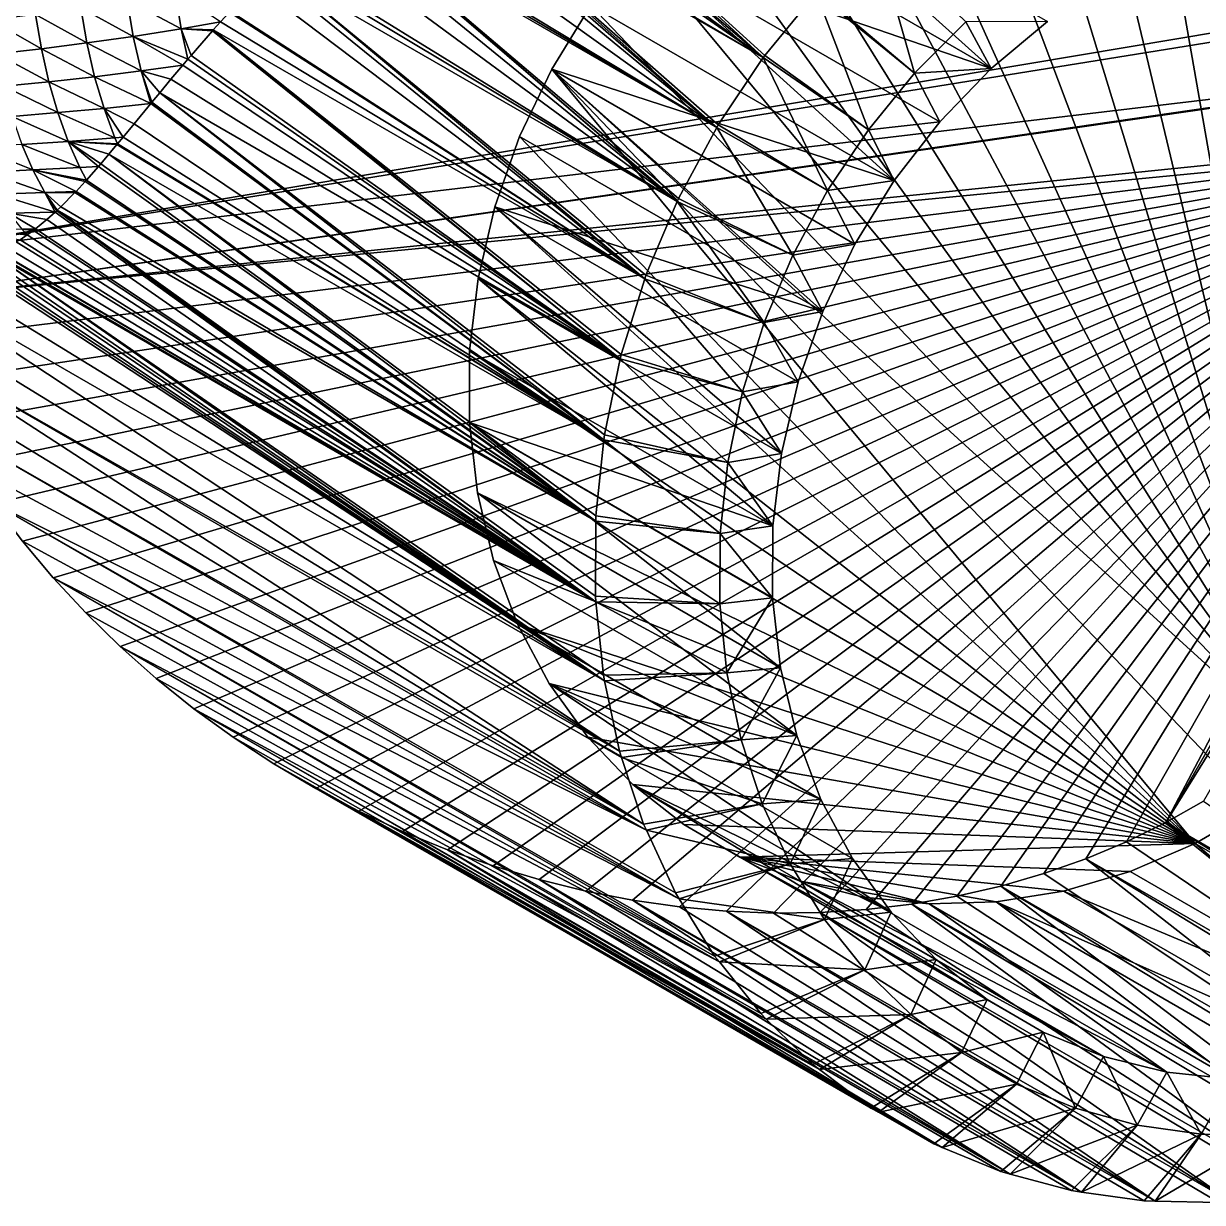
# Model space of a CAD drawing. Header units: metres. Extents: x -44.6 to 35.4, y -44.1 to 26.9.
# Drawn here: x -2.72 to 7.38, y -44.06 to -33.96 of the extents above; entities that cross this region are included whole.
import ezdxf

# ---------------------------------------------------------------- set-up
doc = ezdxf.new("R2010")
doc.units = ezdxf.units.M

msp = doc.modelspace()

# ---------------------------------------------------------------- linework, layer by layer
for points in [[(-17.179567, -30.617912, 91.214554), (10.037395, -33.610336, 91.214554), (-4.038686, -35.973984, 91.214554)], [(5.655306, -31.496168, 98.445313), (5.080438, -31.626789, 98.695045), (8.350419, -40.308273, 94.553925)], [(8.350419, -40.308273, 94.553925), (6.232046, -31.441008, 98.172867), (5.655306, -31.496168, 98.445313)], [(8.350419, -40.308273, 94.553925), (6.801915, -31.462139, 97.881836), (6.232046, -31.441008, 98.172867)], [(7.356275, -31.559246, 97.576622), (6.801915, -31.462139, 97.881836), (8.350419, -40.308273, 94.553925)], [(8.350419, -40.308273, 94.553925), (7.886721, -31.730856, 97.261856), (7.356275, -31.559246, 97.576622)], [(8.350419, -40.308273, 94.553925), (5.080438, -31.626789, 98.695045), (4.516156, -31.830889, 98.918266)], [(8.350419, -40.308273, 94.553925), (4.516156, -31.830889, 98.918266), (3.971014, -32.105373, 99.111603)], [(1.244217, -32.067261, 98.952248), (1.141423, -32.126892, 98.900108), (3.617769, -34.255215, 104.672058)], [(3.617769, -34.255215, 104.672058), (3.629305, -34.238026, 104.671257), (1.244217, -32.067261, 98.952248)], [(3.629305, -34.238026, 104.671257), (4.071132, -33.699356, 104.605843), (1.244217, -32.067261, 98.952248)], [(3.971014, -32.105373, 99.111603), (3.453276, -32.446079, 99.272118), (8.350419, -40.308273, 94.553925)], [(1.141423, -32.126892, 98.900108), (0.915947, -32.268353, 98.779343), (3.617769, -34.255215, 104.672058)], [(3.617769, -34.255215, 104.672058), (0.915947, -32.268353, 98.779343), (0.833548, -32.320045, 98.735214)], [(0.833548, -32.320045, 98.735214), (0.602262, -32.479111, 98.602028), (3.617769, -34.255215, 104.672058)], [(0.57448, -32.498219, 98.586029), (0.539208, -32.522476, 98.56572), (3.218644, -34.854263, 104.698692)], [(0.602262, -32.479111, 98.602028), (0.57448, -32.498219, 98.586029), (3.617769, -34.255215, 104.672058)], [(3.218644, -34.854263, 104.698692), (3.230553, -34.83223, 104.699097), (0.57448, -32.498219, 98.586029)], [(3.230553, -34.83223, 104.699097), (3.617769, -34.255215, 104.672058), (0.57448, -32.498219, 98.586029)], [(5.568868, -34.347843, 104.593529), (2.970791, -32.847843, 99.397377), (3.453276, -32.446079, 99.272118)], [(8.350419, -40.308273, 94.553925), (3.453276, -32.446079, 99.272118), (2.970791, -32.847843, 99.397377)], [(3.453276, -32.446079, 99.272118), (6.051353, -33.946079, 104.468269), (5.568868, -34.347843, 104.593529)], [(3.218644, -34.854263, 104.698692), (0.463733, -32.57906, 98.518707), (0.258366, -32.733028, 98.390785)], [(0.539208, -32.522476, 98.56572), (0.463733, -32.57906, 98.518707), (3.218644, -34.854263, 104.698692)], [(0.258366, -32.733028, 98.390785), (0.021128, -32.925873, 98.229973), (3.218644, -34.854263, 104.698692)], [(2.530872, -33.304581, 99.485489), (2.970791, -32.847843, 99.397377), (5.568868, -34.347843, 104.593529)], [(8.350419, -40.308273, 94.553925), (2.970791, -32.847843, 99.397377), (2.530872, -33.304581, 99.485489)], [(-0.039114, -32.976757, 98.187218), (-0.116403, -33.044502, 98.129883), (2.878658, -35.489136, 104.68541)], [(-0.036838, -32.974758, 98.188904), (-0.039114, -32.976757, 98.187218), (2.878658, -35.489136, 104.68541)], [(-0.009075, -32.950424, 98.209503), (-0.036838, -32.974758, 98.188904), (3.218644, -34.854263, 104.698692)], [(2.878658, -35.489136, 104.68541), (2.890066, -35.462143, 104.6875), (-0.036838, -32.974758, 98.188904)], [(2.890066, -35.462143, 104.6875), (3.218644, -34.854263, 104.698692), (-0.036838, -32.974758, 98.188904)], [(0.021128, -32.925873, 98.229973), (-0.009075, -32.950424, 98.209503), (3.218644, -34.854263, 104.698692)], [(-0.116403, -33.044502, 98.129883), (-0.263294, -33.17326, 98.020912), (2.878658, -35.489136, 104.68541)], [(-0.263294, -33.17326, 98.020912), (-0.504559, -33.400013, 97.824028), (2.878658, -35.489136, 104.68541)], [(4.573169, -33.193516, 104.500847), (4.08148, -33.686741, 104.604309), (4.913918, -34.389786, 104.908897)], [(4.913918, -34.389786, 104.908897), (5.352476, -33.94986, 104.816612), (4.573169, -33.193516, 104.500847)], [(4.738265, -35.309361, 104.73127), (2.140188, -33.809361, 99.535118), (2.530872, -33.304581, 99.485489)], [(8.350419, -40.308273, 94.553925), (2.530872, -33.304581, 99.485489), (2.140188, -33.809361, 99.535118)], [(2.530872, -33.304581, 99.485489), (5.128949, -34.804581, 104.681641), (4.738265, -35.309361, 104.73127)], [(5.568868, -34.347843, 104.593529), (5.128949, -34.804581, 104.681641), (2.530872, -33.304581, 99.485489)], [(2.878658, -35.489136, 104.68541), (-0.504559, -33.400013, 97.824028), (-0.540161, -33.435673, 97.791931)], [(-0.631268, -33.526928, 97.709801), (-0.733244, -33.62907, 97.617867), (2.601983, -36.152035, 104.632385)], [(-0.590612, -33.486206, 97.746445), (-0.631268, -33.526928, 97.709801), (2.601983, -36.152035, 104.632385)], [(-0.540161, -33.435673, 97.791931), (-0.590612, -33.486206, 97.746445), (2.878658, -35.489136, 104.68541)], [(2.601983, -36.152035, 104.632385), (2.611977, -36.120121, 104.636604), (-0.590612, -33.486206, 97.746445)], [(2.611977, -36.120121, 104.636604), (2.878658, -35.489136, 104.68541), (-0.590612, -33.486206, 97.746445)], [(-4.038686, -35.973984, 91.214554), (10.037395, -33.610336, 91.214554), (10.040887, -33.703621, 91.214554)], [(-0.733244, -33.62907, 97.617867), (-0.94983, -33.858704, 97.401474), (2.601983, -36.152035, 104.632385)], [(-4.038686, -35.973984, 91.214554), (10.040887, -33.703621, 91.214554), (10.079483, -34.299816, 91.214554)], [(-1.370996, -34.00909, 97.074509), (-1.421884, -33.691471, 97.157295), (-1.831293, -33.764553, 96.891083)], [(-1.421884, -33.691471, 97.157295), (-1.370996, -34.00909, 97.074509), (-1.031573, -33.949207, 97.312042)], [(4.071132, -33.699356, 104.605843), (3.629305, -34.238026, 104.671257), (4.517395, -34.873219, 104.967606)], [(4.913918, -34.389786, 104.908897), (4.08148, -33.686741, 104.604309), (4.071132, -33.699356, 104.605843)], [(4.517395, -34.873219, 104.967606), (4.913918, -34.389786, 104.908897), (4.071132, -33.699356, 104.605843)], [(-2.176966, -34.130108, 96.553978), (-2.228037, -33.828327, 96.648567), (-2.616397, -33.884663, 96.426582)], [(-1.779877, -34.073776, 96.80204), (-1.831293, -33.764553, 96.891083), (-2.228037, -33.828327, 96.648567)], [(-2.228037, -33.828327, 96.648567), (-2.176966, -34.130108, 96.553978), (-1.779877, -34.073776, 96.80204)], [(-1.831293, -33.764553, 96.891083), (-1.779877, -34.073776, 96.80204), (-1.370996, -34.00909, 97.074509)], [(1.804662, -34.35453, 99.545502), (2.140188, -33.809361, 99.535118), (4.738265, -35.309361, 104.73127)], [(2.140188, -33.809361, 99.535118), (1.804662, -34.35453, 99.545502), (8.350419, -40.308273, 94.553925)], [(-2.566366, -34.179775, 96.327019), (-2.616397, -33.884663, 96.426582), (-2.999287, -33.934917, 96.222946)], [(-2.616397, -33.884663, 96.426582), (-2.566366, -34.179775, 96.327019), (-2.176966, -34.130108, 96.553978)], [(-0.955936, -33.865463, 97.394798), (-1.031573, -33.949207, 97.312042), (2.601983, -36.152035, 104.632385)], [(2.601983, -36.152035, 104.632385), (-0.94983, -33.858704, 97.401474), (-0.955936, -33.865463, 97.394798)], [(-2.999287, -33.934917, 96.222946), (-2.950859, -34.224014, 96.118889), (-2.566366, -34.179775, 96.327019)], [(-1.312964, -34.270081, 96.979599), (-1.370996, -34.00909, 97.074509), (-1.779877, -34.073776, 96.80204)], [(-1.094183, -34.018528, 97.243546), (-1.031573, -33.949207, 97.312042), (-1.370996, -34.00909, 97.074509)], [(-1.370996, -34.00909, 97.074509), (-1.101526, -34.026657, 97.235512), (-1.094183, -34.018528, 97.243546)], [(-1.370996, -34.00909, 97.074509), (-1.312964, -34.270081, 96.979599), (-1.285172, -34.237225, 97.016167)], [(-1.285172, -34.237225, 97.016167), (-1.101526, -34.026657, 97.235512), (-1.370996, -34.00909, 97.074509)], [(-1.101526, -34.026657, 97.235512), (-1.285172, -34.237225, 97.016167), (2.392013, -36.834816, 104.540268)], [(-1.094183, -34.018528, 97.243546), (-1.101526, -34.026657, 97.235512), (2.392013, -36.834816, 104.540268)], [(-1.031573, -33.949207, 97.312042), (-1.094183, -34.018528, 97.243546), (2.601983, -36.152035, 104.632385)], [(2.392013, -36.834816, 104.540268), (2.39966, -36.798172, 104.547028), (-1.094183, -34.018528, 97.243546)], [(2.39966, -36.798172, 104.547028), (2.601983, -36.152035, 104.632385), (-1.094183, -34.018528, 97.243546)], [(5.568868, -34.347843, 104.593529), (5.352476, -33.94986, 104.816612), (4.913918, -34.389786, 104.908897)], [(5.352476, -33.94986, 104.816612), (5.568868, -34.347843, 104.593529), (6.051353, -33.946079, 104.468269)], [(-2.110899, -34.418701, 96.43161), (-2.176966, -34.130108, 96.553978), (-2.566366, -34.179775, 96.327019)], [(-1.711992, -34.370026, 96.684479), (-1.779877, -34.073776, 96.80204), (-2.176966, -34.130108, 96.553978)], [(-2.176966, -34.130108, 96.553978), (-2.110899, -34.418701, 96.43161), (-1.711992, -34.370026, 96.684479)], [(-1.779877, -34.073776, 96.80204), (-1.355574, -34.320461, 96.923523), (-1.312964, -34.270081, 96.979599)], [(-1.779877, -34.073776, 96.80204), (-1.711992, -34.370026, 96.684479), (-1.355574, -34.320461, 96.923523)], [(-2.502698, -34.461555, 96.200317), (-2.566366, -34.179775, 96.327019), (-2.950859, -34.224014, 96.118889)], [(-2.950859, -34.224014, 96.118889), (-2.89006, -34.499672, 95.988258), (-2.502698, -34.461555, 96.200317)], [(-2.566366, -34.179775, 96.327019), (-2.502698, -34.461555, 96.200317), (-2.110899, -34.418701, 96.43161)], [(-3.913184, -36.334747, 91.214554), (-4.038686, -35.973984, 91.214554), (10.079483, -34.299816, 91.214554)], [(10.079483, -34.299816, 91.214554), (10.080151, -34.307079, 91.214554), (-3.913184, -36.334747, 91.214554)], [(-3.913184, -36.334747, 91.214554), (10.080151, -34.307079, 91.214554), (10.080231, -34.307953, 91.214554)], [(10.080231, -34.307953, 91.214554), (10.134517, -34.898617, 91.214554), (-3.913184, -36.334747, 91.214554)], [(-1.457635, -34.441128, 96.789223), (-1.355574, -34.320461, 96.923523), (-1.711992, -34.370026, 96.684479)], [(-1.355574, -34.320461, 96.923523), (-1.457635, -34.441128, 96.789223), (2.392013, -36.834816, 104.540268)], [(-1.312964, -34.270081, 96.979599), (-1.355574, -34.320461, 96.923523), (2.392013, -36.834816, 104.540268)], [(2.392013, -36.834816, 104.540268), (-1.285172, -34.237225, 97.016167), (-1.312964, -34.270081, 96.979599)], [(3.617769, -34.255215, 104.672058), (3.230553, -34.83223, 104.699097), (4.167721, -35.394291, 104.99202)], [(4.517395, -34.873219, 104.967606), (3.629305, -34.238026, 104.671257), (3.617769, -34.255215, 104.672058)], [(4.167721, -35.394291, 104.99202), (4.517395, -34.873219, 104.967606), (3.617769, -34.255215, 104.672058)], [(-2.030589, -34.690823, 96.282867), (-2.110899, -34.418701, 96.43161), (-2.502698, -34.461555, 96.200317)], [(-1.630368, -34.649609, 96.538185), (-1.711992, -34.370026, 96.684479), (-2.110899, -34.418701, 96.43161)], [(-2.110899, -34.418701, 96.43161), (-2.030589, -34.690823, 96.282867), (-1.630368, -34.649609, 96.538185)], [(-1.711992, -34.370026, 96.684479), (-1.620066, -34.637081, 96.554466), (-1.553757, -34.557087, 96.650299)], [(-1.711992, -34.370026, 96.684479), (-1.628952, -34.647888, 96.540421), (-1.620066, -34.637081, 96.554466)], [(-1.553757, -34.557087, 96.650299), (-1.457635, -34.441128, 96.789223), (-1.711992, -34.370026, 96.684479)], [(-1.630368, -34.649609, 96.538185), (-1.628952, -34.647888, 96.540421), (-1.711992, -34.370026, 96.684479)], [(4.127456, -36.431831, 104.712639), (1.529379, -34.931831, 99.516487), (1.804662, -34.35453, 99.545502)], [(7.316907, -40.988396, 94.874344), (1.804662, -34.35453, 99.545502), (1.529379, -34.931831, 99.516487)], [(4.738265, -35.309361, 104.73127), (4.402739, -35.85453, 104.741653), (1.804662, -34.35453, 99.545502)], [(1.804662, -34.35453, 99.545502), (4.402739, -35.85453, 104.741653), (4.127456, -36.431831, 104.712639)], [(1.804662, -34.35453, 99.545502), (7.316907, -40.988396, 94.874344), (7.849357, -40.680214, 94.697083)], [(7.849357, -40.680214, 94.697083), (8.350419, -40.308273, 94.553925), (1.804662, -34.35453, 99.545502)], [(5.128949, -34.804581, 104.681641), (4.913918, -34.389786, 104.908897), (4.517395, -34.873219, 104.967606)], [(4.913918, -34.389786, 104.908897), (5.128949, -34.804581, 104.681641), (5.568868, -34.347843, 104.593529)], [(-2.426097, -34.726887, 96.047882), (-2.502698, -34.461555, 96.200317), (-2.89006, -34.499672, 95.988258)], [(-2.89006, -34.499672, 95.988258), (-2.817545, -34.758926, 95.832451), (-2.426097, -34.726887, 96.047882)], [(-2.502698, -34.461555, 96.200317), (-2.426097, -34.726887, 96.047882), (-2.030589, -34.690823, 96.282867)], [(-1.457635, -34.441128, 96.789223), (-1.553757, -34.557087, 96.650299), (2.392013, -36.834816, 104.540268)], [(2.251324, -37.529091, 104.410194), (-1.620066, -34.637081, 96.554466), (-1.628952, -34.647888, 96.540421)], [(-1.553757, -34.557087, 96.650299), (-1.620066, -34.637081, 96.554466), (2.251324, -37.529091, 104.410194)], [(2.251324, -37.529091, 104.410194), (2.255694, -37.488071, 104.419853), (-1.553757, -34.557087, 96.650299)], [(2.255694, -37.488071, 104.419853), (2.392013, -36.834816, 104.540268), (-1.553757, -34.557087, 96.650299)], [(-2.33741, -34.972839, 95.871391), (-2.426097, -34.726887, 96.047882), (-2.817545, -34.758926, 95.832451)], [(-1.936951, -34.943367, 96.109436), (-2.030589, -34.690823, 96.282867), (-2.426097, -34.726887, 96.047882)], [(-2.426097, -34.726887, 96.047882), (-2.33741, -34.972839, 95.871391), (-1.936951, -34.943367, 96.109436)], [(-1.773644, -34.823868, 96.311752), (-1.630368, -34.649609, 96.538185), (-2.030589, -34.690823, 96.282867)], [(-2.030589, -34.690823, 96.282867), (-1.936951, -34.943367, 96.109436), (-1.866548, -34.936222, 96.152115)], [(-1.866548, -34.936222, 96.152115), (-1.773644, -34.823868, 96.311752), (-2.030589, -34.690823, 96.282867)], [(-1.630368, -34.649609, 96.538185), (-1.773644, -34.823868, 96.311752), (2.251324, -37.529091, 104.410194)], [(2.251324, -37.529091, 104.410194), (-1.628952, -34.647888, 96.540421), (-1.630368, -34.649609, 96.538185)], [(-2.817545, -34.758926, 95.832451), (-2.734093, -34.998997, 95.653137), (-2.33741, -34.972839, 95.871391)], [(2.251324, -37.529091, 104.410194), (-1.773644, -34.823868, 96.311752), (-1.866548, -34.936222, 96.152115)], [(4.167721, -35.394291, 104.99202), (3.230553, -34.83223, 104.699097), (3.218644, -34.854263, 104.698692)], [(4.517395, -34.873219, 104.967606), (4.738265, -35.309361, 104.73127), (5.128949, -34.804581, 104.681641)], [(-3.913184, -36.334747, 91.214554), (10.134517, -34.898617, 91.214554), (10.142607, -34.974129, 91.214554)], [(-1.915068, -34.9949, 96.068741), (-1.936951, -34.943367, 96.109436), (-2.33741, -34.972839, 95.871391)], [(-1.866548, -34.936222, 96.152115), (-1.936951, -34.943367, 96.109436), (-1.915068, -34.9949, 96.068741)], [(2.251324, -37.529091, 104.410194), (-1.866548, -34.936222, 96.152115), (-1.915068, -34.9949, 96.068741)], [(1.318513, -35.532513, 99.448524), (1.529379, -34.931831, 99.516487), (4.127456, -36.431831, 104.712639)], [(7.316907, -40.988396, 94.874344), (1.529379, -34.931831, 99.516487), (1.318513, -35.532513, 99.448524)], [(3.218644, -34.854263, 104.698692), (2.890066, -35.462143, 104.6875), (3.86914, -35.946678, 104.98185)], [(3.86914, -35.946678, 104.98185), (4.167721, -35.394291, 104.99202), (3.218644, -34.854263, 104.698692)], [(4.738265, -35.309361, 104.73127), (4.517395, -34.873219, 104.967606), (4.167721, -35.394291, 104.99202)], [(-3.767486, -36.691029, 91.214554), (-3.913184, -36.334747, 91.214554), (10.142607, -34.974129, 91.214554)], [(10.142607, -34.974129, 91.214554), (-3.598645, -37.048462, 91.214554), (-3.767486, -36.691029, 91.214554)], [(10.142607, -34.974129, 91.214554), (-3.409791, -37.39904, 91.214554), (-3.598645, -37.048462, 91.214554)], [(10.142607, -34.974129, 91.214554), (-3.201501, -37.741692, 91.214554), (-3.409791, -37.39904, 91.214554)], [(10.142607, -34.974129, 91.214554), (-2.974418, -38.075359, 91.214554), (-3.201501, -37.741692, 91.214554)], [(-2.640601, -35.217297, 95.452255), (-2.734093, -34.998997, 95.653137), (-3.128777, -35.022415, 95.45298)], [(-3.128777, -35.022415, 95.45298), (-3.041746, -35.235729, 95.249977), (-2.640601, -35.217297, 95.452255)], [(10.142607, -34.974129, 91.214554), (-2.729238, -38.399017, 91.214554), (-2.974418, -38.075359, 91.214554)], [(-2.237617, -35.196693, 95.672798), (-2.33741, -34.972839, 95.871391), (-2.734093, -34.998997, 95.653137)], [(-2.734093, -34.998997, 95.653137), (-2.640601, -35.217297, 95.452255), (-2.237617, -35.196693, 95.672798)], [(10.142607, -34.974129, 91.214554), (-2.466716, -38.711674, 91.214554), (-2.729238, -38.399017, 91.214554)], [(10.142607, -34.974129, 91.214554), (-2.187658, -39.012363, 91.214554), (-2.466716, -38.711674, 91.214554)], [(-2.33741, -34.972839, 95.871391), (-1.919567, -35.00034, 96.061012), (-1.915068, -34.9949, 96.068741)], [(-2.33741, -34.972839, 95.871391), (-2.237617, -35.196693, 95.672798), (-2.077969, -35.18692, 95.764664)], [(-2.077969, -35.18692, 95.764664), (-2.05905, -35.165413, 95.802246), (-2.33741, -34.972839, 95.871391)], [(-2.05905, -35.165413, 95.802246), (-1.988482, -35.081898, 95.933159), (-2.33741, -34.972839, 95.871391)], [(-1.988482, -35.081898, 95.933159), (-1.919567, -35.00034, 96.061012), (-2.33741, -34.972839, 95.871391)], [(10.142607, -34.974129, 91.214554), (-1.892922, -39.300167, 91.214554), (-2.187658, -39.012363, 91.214554)], [(-1.919567, -35.00034, 96.061012), (-1.988482, -35.081898, 95.933159), (2.251324, -37.529091, 104.410194)], [(-1.915068, -34.9949, 96.068741), (-1.919567, -35.00034, 96.061012), (2.251324, -37.529091, 104.410194)], [(10.142607, -34.974129, 91.214554), (-1.583415, -39.574196, 91.214554), (-1.892922, -39.300167, 91.214554)], [(10.142607, -34.974129, 91.214554), (-1.260087, -39.833611, 91.214554), (-1.583415, -39.574196, 91.214554)], [(10.142607, -34.974129, 91.214554), (-0.923933, -40.07761, 91.214554), (-1.260087, -39.833611, 91.214554)], [(10.142607, -34.974129, 91.214554), (-0.575985, -40.305447, 91.214554), (-0.923933, -40.07761, 91.214554)], [(10.142607, -34.974129, 91.214554), (-0.217313, -40.516418, 91.214554), (-0.575985, -40.305447, 91.214554)], [(0.15098, -40.709881, 91.214554), (-0.217313, -40.516418, 91.214554), (10.142607, -34.974129, 91.214554)], [(0.527762, -40.885235, 91.214554), (0.15098, -40.709881, 91.214554), (10.142607, -34.974129, 91.214554)], [(0.911875, -41.041943, 91.214554), (0.527762, -40.885235, 91.214554), (10.142607, -34.974129, 91.214554)], [(1.302138, -41.179523, 91.214554), (0.911875, -41.041943, 91.214554), (10.142607, -34.974129, 91.214554)], [(1.697353, -41.297554, 91.214554), (1.302138, -41.179523, 91.214554), (10.142607, -34.974129, 91.214554)], [(2.096303, -41.395672, 91.214554), (1.697353, -41.297554, 91.214554), (10.142607, -34.974129, 91.214554)], [(2.497763, -41.473576, 91.214554), (2.096303, -41.395672, 91.214554), (10.142607, -34.974129, 91.214554)], [(2.900498, -41.531025, 91.214554), (2.497763, -41.473576, 91.214554), (10.142607, -34.974129, 91.214554)], [(3.303272, -41.567844, 91.214554), (2.900498, -41.531025, 91.214554), (10.142607, -34.974129, 91.214554)], [(3.704844, -41.58392, 91.214554), (3.303272, -41.567844, 91.214554), (10.142607, -34.974129, 91.214554)], [(4.103983, -41.579201, 91.214554), (3.704844, -41.58392, 91.214554), (10.142607, -34.974129, 91.214554)], [(4.499459, -41.553703, 91.214554), (4.103983, -41.579201, 91.214554), (10.142607, -34.974129, 91.214554)], [(4.890059, -41.507504, 91.214554), (4.499459, -41.553703, 91.214554), (10.142607, -34.974129, 91.214554)], [(5.27458, -41.44075, 91.214554), (4.890059, -41.507504, 91.214554), (10.142607, -34.974129, 91.214554)], [(5.651842, -41.353638, 91.214554), (5.27458, -41.44075, 91.214554), (10.142607, -34.974129, 91.214554)], [(6.020684, -41.246445, 91.214554), (5.651842, -41.353638, 91.214554), (10.142607, -34.974129, 91.214554)], [(6.379973, -41.119492, 91.214554), (6.020684, -41.246445, 91.214554), (10.142607, -34.974129, 91.214554)], [(6.728604, -40.973175, 91.214554), (6.379973, -41.119492, 91.214554), (10.142607, -34.974129, 91.214554)], [(7.065506, -40.807945, 91.214554), (6.728604, -40.973175, 91.214554), (10.142607, -34.974129, 91.214554)], [(7.065506, -40.807945, 91.214554), (10.142607, -34.974129, 91.214554), (10.175393, -35.419346, 91.214554)], [(-1.988482, -35.081898, 95.933159), (-2.05905, -35.165413, 95.802246), (2.181638, -38.22633, 104.243759)], [(2.181638, -38.22633, 104.243759), (2.181825, -38.181438, 104.25663), (-1.988482, -35.081898, 95.933159)], [(2.181825, -38.181438, 104.25663), (2.251324, -37.529091, 104.410194), (-1.988482, -35.081898, 95.933159)], [(-2.538074, -35.41148, 95.231964), (-2.640601, -35.217297, 95.452255), (-3.041746, -35.235729, 95.249977)], [(-3.041746, -35.235729, 95.249977), (-2.946579, -35.42535, 95.027992), (-2.538074, -35.41148, 95.231964)], [(-2.181097, -35.304153, 95.559792), (-2.237617, -35.196693, 95.672798), (-2.640601, -35.217297, 95.452255)], [(-2.640601, -35.217297, 95.452255), (-2.193321, -35.31805, 95.535507), (-2.181097, -35.304153, 95.559792)], [(-2.640601, -35.217297, 95.452255), (-2.538074, -35.41148, 95.231964), (-2.270161, -35.401188, 95.375038)], [(-2.270161, -35.401188, 95.375038), (-2.193321, -35.31805, 95.535507), (-2.640601, -35.217297, 95.452255)], [(-2.077969, -35.18692, 95.764664), (-2.237617, -35.196693, 95.672798), (-2.181097, -35.304153, 95.559792)], [(-2.077969, -35.18692, 95.764664), (-2.181097, -35.304153, 95.559792), (2.181638, -38.22633, 104.243759)], [(2.181638, -38.22633, 104.243759), (-2.05905, -35.165413, 95.802246), (-2.077969, -35.18692, 95.764664)], [(2.181638, -38.22633, 104.243759), (-2.193321, -35.31805, 95.535507), (-2.270161, -35.401188, 95.375038)], [(-2.181097, -35.304153, 95.559792), (-2.193321, -35.31805, 95.535507), (2.181638, -38.22633, 104.243759)], [(4.167721, -35.394291, 104.99202), (4.402739, -35.85453, 104.741653), (4.738265, -35.309361, 104.73127)], [(-2.448469, -35.578087, 94.983627), (-2.538074, -35.41148, 95.231964), (-2.946579, -35.42535, 95.027992)], [(-2.946579, -35.42535, 95.027992), (-2.844273, -35.589287, 94.78936), (-2.448469, -35.578087, 94.983627)], [(-2.279821, -35.41164, 95.354858), (-2.270161, -35.401188, 95.375038), (-2.538074, -35.41148, 95.231964)], [(-2.538074, -35.41148, 95.231964), (-2.432616, -35.563538, 95.019531), (-2.401119, -35.53463, 95.090866)], [(-2.401119, -35.53463, 95.090866), (-2.279821, -35.41164, 95.354858), (-2.538074, -35.41148, 95.231964)], [(-2.538074, -35.41148, 95.231964), (-2.436131, -35.566765, 95.011574), (-2.432616, -35.563538, 95.019531)], [(-2.448469, -35.578087, 94.983627), (-2.436131, -35.566765, 95.011574), (-2.538074, -35.41148, 95.231964)], [(-2.279821, -35.41164, 95.354858), (-2.401119, -35.53463, 95.090866), (2.181638, -38.22633, 104.243759)], [(-2.270161, -35.401188, 95.375038), (-2.279821, -35.41164, 95.354858), (2.181638, -38.22633, 104.243759)], [(4.402739, -35.85453, 104.741653), (4.167721, -35.394291, 104.99202), (3.86914, -35.946678, 104.98185)], [(10.175393, -35.419346, 91.214554), (10.178543, -35.791889, 91.214554), (7.065506, -40.807945, 91.214554)], [(-2.401119, -35.53463, 95.090866), (-2.432616, -35.563538, 95.019531), (2.181638, -38.22633, 104.243759)], [(3.773337, -37.647461, 104.53878), (1.17526, -36.147461, 99.342628), (1.318513, -35.532513, 99.448524)], [(1.318513, -35.532513, 99.448524), (1.17526, -36.147461, 99.342628), (7.316907, -40.988396, 94.874344)], [(4.127456, -36.431831, 104.712639), (3.91659, -37.032513, 104.644676), (1.318513, -35.532513, 99.448524)], [(1.318513, -35.532513, 99.448524), (3.91659, -37.032513, 104.644676), (3.773337, -37.647461, 104.53878)], [(2.878658, -35.489136, 104.68541), (2.611977, -36.120121, 104.636604), (3.625277, -36.523674, 104.937218)], [(3.86914, -35.946678, 104.98185), (2.890066, -35.462143, 104.6875), (2.878658, -35.489136, 104.68541)], [(3.625277, -36.523674, 104.937218), (3.86914, -35.946678, 104.98185), (2.878658, -35.489136, 104.68541)], [(-2.519303, -35.643101, 94.823212), (-2.448469, -35.578087, 94.983627), (-2.844273, -35.589287, 94.78936)], [(-2.844273, -35.589287, 94.78936), (-2.7359, -35.725826, 94.536575), (-2.618575, -35.723141, 94.591637)], [(-2.618575, -35.723141, 94.591637), (-2.519303, -35.643101, 94.823212), (-2.844273, -35.589287, 94.78936)], [(2.183808, -38.917969, 104.043022), (-2.519303, -35.643101, 94.823212), (-2.618575, -35.723141, 94.591637)], [(-2.448469, -35.578087, 94.983627), (-2.519303, -35.643101, 94.823212), (2.183808, -38.917969, 104.043022)], [(-2.436131, -35.566765, 95.011574), (-2.448469, -35.578087, 94.983627), (2.183808, -38.917969, 104.043022)], [(-2.432616, -35.563538, 95.019531), (-2.436131, -35.566765, 95.011574), (2.183808, -38.917969, 104.043022)], [(2.183808, -38.917969, 104.043022), (2.178951, -38.869862, 104.059334), (-2.432616, -35.563538, 95.019531)], [(2.178951, -38.869862, 104.059334), (2.181638, -38.22633, 104.243759), (-2.432616, -35.563538, 95.019531)], [(-2.688891, -35.773212, 94.42514), (-2.7359, -35.725826, 94.536575), (-3.160926, -35.731579, 94.347672)], [(-3.160926, -35.731579, 94.347672), (-2.75047, -35.815231, 94.278648), (-2.688891, -35.773212, 94.42514)], [(-2.635425, -35.736729, 94.55233), (-2.618575, -35.723141, 94.591637), (-2.7359, -35.725826, 94.536575)], [(-2.7359, -35.725826, 94.536575), (-2.688891, -35.773212, 94.42514), (-2.635425, -35.736729, 94.55233)], [(2.183808, -38.917969, 104.043022), (-2.635425, -35.736729, 94.55233), (-2.688891, -35.773212, 94.42514)], [(-2.618575, -35.723141, 94.591637), (-2.635425, -35.736729, 94.55233), (2.183808, -38.917969, 104.043022)], [(-2.783033, -35.833118, 94.200401), (-2.865359, -35.878345, 94.002586), (2.183808, -38.917969, 104.043022)], [(2.183808, -38.917969, 104.043022), (-2.75047, -35.815231, 94.278648), (-2.783033, -35.833118, 94.200401)], [(-2.688891, -35.773212, 94.42514), (-2.75047, -35.815231, 94.278648), (2.183808, -38.917969, 104.043022)], [(7.389644, -40.624302, 91.214554), (7.065506, -40.807945, 91.214554), (10.178543, -35.791889, 91.214554)], [(2.257802, -39.595509, 103.810432), (-3.05839, -35.948509, 93.539268), (-3.105859, -35.956879, 93.426903)], [(-2.994936, -35.929909, 93.691093), (-3.05839, -35.948509, 93.539268), (2.257802, -39.595509, 103.810432)], [(-2.980947, -35.925804, 93.724564), (-2.994936, -35.929909, 93.691093), (2.183808, -38.917969, 104.043022)], [(2.257802, -39.595509, 103.810432), (2.247106, -39.544979, 103.830368), (-2.994936, -35.929909, 93.691093)], [(2.247106, -39.544979, 103.830368), (2.183808, -38.917969, 104.043022), (-2.994936, -35.929909, 93.691093)], [(-2.948064, -35.912304, 93.803658), (-2.980947, -35.925804, 93.724564), (2.183808, -38.917969, 104.043022)], [(2.183808, -38.917969, 104.043022), (-2.944815, -35.910969, 93.81147), (-2.948064, -35.912304, 93.803658)], [(2.183808, -38.917969, 104.043022), (-2.865359, -35.878345, 94.002586), (-2.944815, -35.910969, 93.81147)], [(3.86914, -35.946678, 104.98185), (3.625277, -36.523674, 104.937218), (4.127456, -36.431831, 104.712639)], [(4.127456, -36.431831, 104.712639), (4.402739, -35.85453, 104.741653), (3.86914, -35.946678, 104.98185)], [(-3.913184, -36.334747, 91.214554), (2.385463, -40.198601, 103.572502), (-4.01857, -35.973984, 91.263069)], [(2.385463, -40.198601, 103.572502), (2.257802, -39.595509, 103.810432), (-4.01857, -35.973984, 91.263069)], [(-3.649494, -35.973984, 92.153183), (-4.01857, -35.973984, 91.263069), (2.257802, -39.595509, 103.810432)], [(2.257802, -39.595509, 103.810432), (-3.267426, -35.973984, 93.047958), (-3.649494, -35.973984, 92.153183)], [(-3.222361, -35.971581, 93.152924), (-3.267426, -35.973984, 93.047958), (2.257802, -39.595509, 103.810432)], [(2.257802, -39.595509, 103.810432), (-3.17493, -35.969055, 93.263405), (-3.222361, -35.971581, 93.152924)], [(-3.105859, -35.956879, 93.426903), (-3.17493, -35.969055, 93.263405), (2.257802, -39.595509, 103.810432)], [(3.699869, -38.267361, 104.396561), (1.101792, -36.767361, 99.200409), (1.17526, -36.147461, 99.342628)], [(7.316907, -40.988396, 94.874344), (1.17526, -36.147461, 99.342628), (1.101792, -36.767361, 99.200409)], [(1.17526, -36.147461, 99.342628), (3.773337, -37.647461, 104.53878), (3.699869, -38.267361, 104.396561)], [(2.601983, -36.152035, 104.632385), (2.39966, -36.798172, 104.547028), (3.439091, -37.118271, 104.858665)], [(3.625277, -36.523674, 104.937218), (2.611977, -36.120121, 104.636604), (2.601983, -36.152035, 104.632385)], [(3.439091, -37.118271, 104.858665), (3.625277, -36.523674, 104.937218), (2.601983, -36.152035, 104.632385)], [(2.385463, -40.198601, 103.572502), (-3.913184, -36.334747, 91.214554), (-3.767486, -36.691029, 91.214554)], [(3.91659, -37.032513, 104.644676), (4.127456, -36.431831, 104.712639), (3.625277, -36.523674, 104.937218)], [(3.625277, -36.523674, 104.937218), (3.439091, -37.118271, 104.858665), (3.91659, -37.032513, 104.644676)], [(-3.767486, -36.691029, 91.214554), (2.402708, -40.250629, 103.548866), (2.385463, -40.198601, 103.572502)], [(2.592343, -40.822792, 103.288879), (-3.767486, -36.691029, 91.214554), (-3.598645, -37.048462, 91.214554)], [(2.592343, -40.822792, 103.288879), (2.402708, -40.250629, 103.548866), (-3.767486, -36.691029, 91.214554)], [(1.099223, -37.382813, 99.024033), (1.101792, -36.767361, 99.200409), (3.699869, -38.267361, 104.396561)], [(1.101792, -36.767361, 99.200409), (1.099223, -37.382813, 99.024033), (7.316907, -40.988396, 94.874344)], [(2.392013, -36.834816, 104.540268), (2.255694, -37.488071, 104.419853), (3.312844, -37.723259, 104.747147)], [(3.439091, -37.118271, 104.858665), (2.39966, -36.798172, 104.547028), (2.392013, -36.834816, 104.540268)], [(3.312844, -37.723259, 104.747147), (3.439091, -37.118271, 104.858665), (2.392013, -36.834816, 104.540268)], [(2.592343, -40.822792, 103.288879), (-3.598645, -37.048462, 91.214554), (-3.409791, -37.39904, 91.214554)], [(3.773337, -37.647461, 104.53878), (3.91659, -37.032513, 104.644676), (3.439091, -37.118271, 104.858665)], [(3.439091, -37.118271, 104.858665), (3.312844, -37.723259, 104.747147), (3.773337, -37.647461, 104.53878)], [(-3.409791, -37.39904, 91.214554), (2.61674, -40.875286, 103.26152), (2.592343, -40.822792, 103.288879)], [(2.61674, -40.875286, 103.26152), (-3.409791, -37.39904, 91.214554), (-3.201501, -37.741692, 91.214554)], [(3.765667, -39.484489, 104.012306), (1.167591, -37.984489, 98.816154), (1.099223, -37.382813, 99.024033)], [(1.099223, -37.382813, 99.024033), (3.697299, -38.882813, 104.220184), (3.765667, -39.484489, 104.012306)], [(3.699869, -38.267361, 104.396561), (3.697299, -38.882813, 104.220184), (1.099223, -37.382813, 99.024033)], [(1.099223, -37.382813, 99.024033), (1.167591, -37.984489, 98.816154), (7.316907, -40.988396, 94.874344)], [(2.251324, -37.529091, 104.410194), (2.181825, -38.181438, 104.25663), (3.248067, -38.331291, 104.604012)], [(3.312844, -37.723259, 104.747147), (2.255694, -37.488071, 104.419853), (2.251324, -37.529091, 104.410194)], [(3.248067, -38.331291, 104.604012), (3.312844, -37.723259, 104.747147), (2.251324, -37.529091, 104.410194)], [(3.699869, -38.267361, 104.396561), (3.773337, -37.647461, 104.53878), (3.312844, -37.723259, 104.747147)], [(2.61674, -40.875286, 103.26152), (-3.201501, -37.741692, 91.214554), (-2.974418, -38.075359, 91.214554)], [(3.312844, -37.723259, 104.747147), (3.248067, -38.331291, 104.604012), (3.699869, -38.267361, 104.396561)], [(3.903936, -40.063267, 103.776093), (1.30586, -38.563267, 98.579941), (1.167591, -37.984489, 98.816154)], [(1.167591, -37.984489, 98.816154), (3.765667, -39.484489, 104.012306), (3.903936, -40.063267, 103.776093)], [(7.316907, -40.988396, 94.874344), (1.167591, -37.984489, 98.816154), (1.30586, -38.563267, 98.579941)], [(-2.974418, -38.075359, 91.214554), (2.897266, -41.461807, 102.95195), (2.865234, -41.409973, 102.982925)], [(2.897266, -41.461807, 102.95195), (-2.974418, -38.075359, 91.214554), (-2.729238, -38.399017, 91.214554)], [(-2.974418, -38.075359, 91.214554), (2.865234, -41.409973, 102.982925), (2.61674, -40.875286, 103.26152)], [(2.181638, -38.22633, 104.243759), (2.178951, -38.869862, 104.059334), (3.245546, -38.934982, 104.431)], [(3.248067, -38.331291, 104.604012), (2.181825, -38.181438, 104.25663), (2.181638, -38.22633, 104.243759)], [(3.245546, -38.934982, 104.431), (3.248067, -38.331291, 104.604012), (2.181638, -38.22633, 104.243759)], [(3.697299, -38.882813, 104.220184), (3.699869, -38.267361, 104.396561), (3.248067, -38.331291, 104.604012)], [(3.248067, -38.331291, 104.604012), (3.245546, -38.934982, 104.431), (3.697299, -38.882813, 104.220184)], [(2.897266, -41.461807, 102.95195), (-2.729238, -38.399017, 91.214554), (-2.466716, -38.711674, 91.214554)], [(1.511934, -39.110374, 98.31897), (1.30586, -38.563267, 98.579941), (3.903936, -40.063267, 103.776093)], [(7.316907, -40.988396, 94.874344), (1.30586, -38.563267, 98.579941), (1.511934, -39.110374, 98.31897)], [(-2.466716, -38.711674, 91.214554), (3.240836, -42.002991, 102.62394), (3.200824, -41.953018, 102.658371)], [(3.240836, -42.002991, 102.62394), (-2.466716, -38.711674, 91.214554), (-2.187658, -39.012363, 91.214554)], [(-2.466716, -38.711674, 91.214554), (3.200824, -41.953018, 102.658371), (2.897266, -41.461807, 102.95195)], [(3.245546, -38.934982, 104.431), (2.178951, -38.869862, 104.059334), (2.183808, -38.917969, 104.043022)], [(3.697299, -38.882813, 104.220184), (3.245546, -38.934982, 104.431), (3.305313, -39.527012, 104.230209)], [(3.305313, -39.527012, 104.230209), (3.765667, -39.484489, 104.012306), (3.697299, -38.882813, 104.220184)], [(2.183808, -38.917969, 104.043022), (2.247106, -39.544979, 103.830368), (3.305313, -39.527012, 104.230209)], [(3.305313, -39.527012, 104.230209), (3.245546, -38.934982, 104.431), (2.183808, -38.917969, 104.043022)], [(3.240836, -42.002991, 102.62394), (-2.187658, -39.012363, 91.214554), (-1.892922, -39.300167, 91.214554)], [(1.782689, -39.617516, 98.037193), (1.511934, -39.110374, 98.31897), (4.11001, -40.610374, 103.515121)], [(3.903936, -40.063267, 103.776093), (4.11001, -40.610374, 103.515121), (1.511934, -39.110374, 98.31897)], [(1.511934, -39.110374, 98.31897), (1.782689, -39.617516, 98.037193), (7.316907, -40.988396, 94.874344)], [(-1.892922, -39.300167, 91.214554), (3.643226, -42.492188, 102.281525), (3.595039, -42.445339, 102.319138)], [(3.643226, -42.492188, 102.281525), (-1.892922, -39.300167, 91.214554), (-1.583415, -39.574196, 91.214554)], [(-1.892922, -39.300167, 91.214554), (3.595039, -42.445339, 102.319138), (3.240836, -42.002991, 102.62394)], [(3.765667, -39.484489, 104.012306), (3.305313, -39.527012, 104.230209), (3.426642, -40.100185, 104.004089)], [(3.426642, -40.100185, 104.004089), (3.903936, -40.063267, 103.776093), (3.765667, -39.484489, 104.012306)], [(3.643226, -42.492188, 102.281525), (-1.583415, -39.574196, 91.214554), (-1.260087, -39.833611, 91.214554)], [(3.305313, -39.527012, 104.230209), (2.247106, -39.544979, 103.830368), (2.257802, -39.595509, 103.810432)], [(3.426642, -40.100185, 104.004089), (3.305313, -39.527012, 104.230209), (2.257802, -39.595509, 103.810432)], [(4.712097, -41.577003, 102.935036), (2.114021, -40.077003, 97.738884), (1.782689, -39.617516, 98.037193)], [(1.782689, -39.617516, 98.037193), (4.380765, -41.117516, 103.233345), (4.712097, -41.577003, 102.935036)], [(4.11001, -40.610374, 103.515121), (4.380765, -41.117516, 103.233345), (1.782689, -39.617516, 98.037193)], [(1.782689, -39.617516, 98.037193), (2.114021, -40.077003, 97.738884), (7.316907, -40.988396, 94.874344)], [(2.257802, -39.595509, 103.810432), (2.385463, -40.198601, 103.572502), (3.426642, -40.100185, 104.004089)], [(-1.260087, -39.833611, 91.214554), (4.099489, -42.923393, 101.928909), (4.043094, -42.880951, 101.96936)], [(4.099489, -42.923393, 101.928909), (-1.260087, -39.833611, 91.214554), (-0.923933, -40.07761, 91.214554)], [(-1.260087, -39.833611, 91.214554), (4.043094, -42.880951, 101.96936), (3.643226, -42.492188, 102.281525)], [(4.099489, -42.923393, 101.928909), (-0.923933, -40.07761, 91.214554), (-0.575985, -40.305447, 91.214554)], [(2.500907, -40.481876, 97.428566), (2.114021, -40.077003, 97.738884), (4.712097, -41.577003, 102.935036)], [(7.316907, -40.988396, 94.874344), (2.114021, -40.077003, 97.738884), (2.500907, -40.481876, 97.428566)], [(3.903936, -40.063267, 103.776093), (3.426642, -40.100185, 104.004089), (3.608059, -40.647552, 103.755363)], [(3.608059, -40.647552, 103.755363), (4.11001, -40.610374, 103.515121), (3.903936, -40.063267, 103.776093)], [(3.426642, -40.100185, 104.004089), (2.385463, -40.198601, 103.572502), (2.402708, -40.250629, 103.548866)], [(3.608059, -40.647552, 103.755363), (3.426642, -40.100185, 104.004089), (2.402708, -40.250629, 103.548866)], [(2.402708, -40.250629, 103.548866), (2.592343, -40.822792, 103.288879), (3.608059, -40.647552, 103.755363)], [(-0.575985, -40.305447, 91.214554), (4.604018, -43.291317, 101.570435), (4.53955, -43.254574, 101.613281)], [(4.604018, -43.291317, 101.570435), (-0.575985, -40.305447, 91.214554), (-0.217313, -40.516418, 91.214554)], [(-0.575985, -40.305447, 91.214554), (4.53955, -43.254574, 101.613281), (4.099489, -42.923393, 101.928909)], [(5.535559, -42.325989, 102.307091), (2.937482, -40.825989, 97.110939), (2.500907, -40.481876, 97.428566)], [(2.500907, -40.481876, 97.428566), (5.098983, -41.981876, 102.624718), (5.535559, -42.325989, 102.307091)], [(4.712097, -41.577003, 102.935036), (5.098983, -41.981876, 102.624718), (2.500907, -40.481876, 97.428566)], [(2.500907, -40.481876, 97.428566), (2.937482, -40.825989, 97.110939), (7.316907, -40.988396, 94.874344)], [(4.604018, -43.291317, 101.570435), (-0.217313, -40.516418, 91.214554), (0.15098, -40.709881, 91.214554)], [(3.608059, -40.647552, 103.755363), (2.592343, -40.822792, 103.288879), (2.61674, -40.875286, 103.26152)], [(3.847364, -41.162468, 103.487068), (3.608059, -40.647552, 103.755363), (2.61674, -40.875286, 103.26152)], [(4.11001, -40.610374, 103.515121), (3.608059, -40.647552, 103.755363), (3.847364, -41.162468, 103.487068)], [(3.847364, -41.162468, 103.487068), (4.380765, -41.117516, 103.233345), (4.11001, -40.610374, 103.515121)], [(10.753658, -42.934288, 98.598679), (7.065506, -40.807945, 91.214554), (7.389644, -40.624302, 91.214554)], [(7.849357, -40.680214, 94.697083), (7.316907, -40.988396, 94.874344), (9.914984, -42.488396, 100.070496)], [(0.15098, -40.709881, 91.214554), (5.150612, -43.591438, 101.210503), (5.078381, -43.561668, 101.255211)], [(5.150612, -43.591438, 101.210503), (0.15098, -40.709881, 91.214554), (0.527762, -40.885235, 91.214554)], [(0.15098, -40.709881, 91.214554), (5.078381, -43.561668, 101.255211), (4.604018, -43.291317, 101.570435)], [(5.150612, -43.591438, 101.210503), (0.527762, -40.885235, 91.214554), (0.911875, -41.041943, 91.214554)], [(2.61674, -40.875286, 103.26152), (2.865234, -41.409973, 102.982925), (3.847364, -41.162468, 103.487068)], [(3.417129, -41.104134, 96.790825), (2.937482, -40.825989, 97.110939), (5.535559, -42.325989, 102.307091)], [(2.937482, -40.825989, 97.110939), (3.417129, -41.104134, 96.790825), (7.316907, -40.988396, 94.874344)], [(10.163509, -43.300358, 98.788078), (6.728604, -40.973175, 91.214554), (7.065506, -40.807945, 91.214554)], [(7.065506, -40.807945, 91.214554), (10.753658, -42.934288, 98.598679), (10.652695, -43.009235, 98.627525)], [(7.065506, -40.807945, 91.214554), (10.652695, -43.009235, 98.627525), (10.163509, -43.300358, 98.788078)], [(6.761142, -41.228142, 95.083023), (7.316907, -40.988396, 94.874344), (3.417129, -41.104134, 96.790825)], [(10.163509, -43.300358, 98.788078), (6.379973, -41.119492, 91.214554), (6.728604, -40.973175, 91.214554)], [(7.316907, -40.988396, 94.874344), (6.761142, -41.228142, 95.083023), (9.359219, -42.728142, 100.279175)], [(9.359219, -42.728142, 100.279175), (9.914984, -42.488396, 100.070496), (7.316907, -40.988396, 94.874344)], [(0.911875, -41.041943, 91.214554), (5.732555, -43.82008, 100.853531), (5.653046, -43.798512, 100.899506)], [(5.732555, -43.82008, 100.853531), (0.911875, -41.041943, 91.214554), (1.302138, -41.179523, 91.214554)], [(0.911875, -41.041943, 91.214554), (5.653046, -43.798512, 100.899506), (5.150612, -43.591438, 101.210503)], [(5.535559, -42.325989, 102.307091), (6.015205, -42.604134, 101.986977), (3.417129, -41.104134, 96.790825)], [(6.530653, -42.812088, 101.66922), (3.932576, -41.312088, 96.473068), (3.417129, -41.104134, 96.790825)], [(3.417129, -41.104134, 96.790825), (6.015205, -42.604134, 101.986977), (6.530653, -42.812088, 101.66922)], [(3.417129, -41.104134, 96.790825), (5.039192, -41.505932, 95.8638), (5.613586, -41.488888, 95.581528)], [(5.039192, -41.505932, 95.8638), (3.417129, -41.104134, 96.790825), (3.932576, -41.312088, 96.473068)], [(3.417129, -41.104134, 96.790825), (6.190485, -41.395817, 95.319946), (6.761142, -41.228142, 95.083023)], [(5.613586, -41.488888, 95.581528), (6.190485, -41.395817, 95.319946), (3.417129, -41.104134, 96.790825)], [(5.732555, -43.82008, 100.853531), (1.302138, -41.179523, 91.214554), (1.697353, -41.297554, 91.214554)], [(3.847364, -41.162468, 103.487068), (2.865234, -41.409973, 102.982925), (2.897266, -41.461807, 102.95195)], [(4.14165, -41.638676, 103.202461), (3.847364, -41.162468, 103.487068), (2.897266, -41.461807, 102.95195)], [(3.847364, -41.162468, 103.487068), (4.14165, -41.638676, 103.202461), (4.380765, -41.117516, 103.233345)], [(4.712097, -41.577003, 102.935036), (4.380765, -41.117516, 103.233345), (4.14165, -41.638676, 103.202461)], [(9.547127, -43.598553, 99.010193), (6.020684, -41.246445, 91.214554), (6.379973, -41.119492, 91.214554)], [(6.379973, -41.119492, 91.214554), (10.163509, -43.300358, 98.788078), (10.060395, -43.361725, 98.821922)], [(6.379973, -41.119492, 91.214554), (10.060395, -43.361725, 98.821922), (9.547127, -43.598553, 99.010193)], [(1.697353, -41.297554, 91.214554), (6.342697, -43.97443, 100.503899), (6.256569, -43.962223, 100.550491)], [(6.342697, -43.97443, 100.503899), (1.697353, -41.297554, 91.214554), (2.096303, -41.395672, 91.214554)], [(1.697353, -41.297554, 91.214554), (6.256569, -43.962223, 100.550491), (5.732555, -43.82008, 100.853531)], [(9.547127, -43.598553, 99.010193), (5.651842, -41.353638, 91.214554), (6.020684, -41.246445, 91.214554)], [(9.359219, -42.728142, 100.279175), (6.761142, -41.228142, 95.083023), (6.190485, -41.395817, 95.319946)], [(6.342697, -43.97443, 100.503899), (2.096303, -41.395672, 91.214554), (2.497763, -41.473576, 91.214554)], [(7.074086, -42.946701, 101.358643), (4.476009, -41.446701, 96.162491), (3.932576, -41.312088, 96.473068)], [(3.932576, -41.312088, 96.473068), (6.530653, -42.812088, 101.66922), (7.074086, -42.946701, 101.358643)], [(3.932576, -41.312088, 96.473068), (4.476009, -41.446701, 96.162491), (5.039192, -41.505932, 95.8638)], [(8.912081, -43.825203, 99.262283), (5.27458, -41.44075, 91.214554), (5.651842, -41.353638, 91.214554)], [(8.788561, -42.895817, 100.516098), (6.190485, -41.395817, 95.319946), (5.613586, -41.488888, 95.581528)], [(5.651842, -41.353638, 91.214554), (9.547127, -43.598553, 99.010193), (9.443456, -43.646389, 99.048218)], [(5.651842, -41.353638, 91.214554), (9.443456, -43.646389, 99.048218), (8.912081, -43.825203, 99.262283)], [(6.190485, -41.395817, 95.319946), (8.788561, -42.895817, 100.516098), (9.359219, -42.728142, 100.279175)], [(2.497763, -41.473576, 91.214554), (6.97354, -44.052601, 100.165909), (6.881625, -44.050816, 100.212387)], [(6.97354, -44.052601, 100.165909), (2.497763, -41.473576, 91.214554), (2.900498, -41.531025, 91.214554)], [(2.497763, -41.473576, 91.214554), (6.881625, -44.050816, 100.212387), (6.342697, -43.97443, 100.503899)], [(2.897266, -41.461807, 102.95195), (3.200824, -41.953018, 102.658371), (4.14165, -41.638676, 103.202461)], [(5.039192, -41.505932, 95.8638), (4.476009, -41.446701, 96.162491), (7.074086, -42.946701, 101.358643)], [(8.266172, -43.977524, 99.541267), (4.499459, -41.553703, 91.214554), (4.890059, -41.507504, 91.214554)], [(8.912081, -43.825203, 99.262283), (4.890059, -41.507504, 91.214554), (5.27458, -41.44075, 91.214554)], [(4.890059, -41.507504, 91.214554), (8.912081, -43.825203, 99.262283), (8.809363, -43.859768, 99.303665)], [(4.890059, -41.507504, 91.214554), (8.809363, -43.859768, 99.303665), (8.266172, -43.977524, 99.541267)], [(5.613586, -41.488888, 95.581528), (5.039192, -41.505932, 95.8638), (7.637269, -43.005932, 101.059952)], [(7.074086, -42.946701, 101.358643), (7.637269, -43.005932, 101.059952), (5.039192, -41.505932, 95.8638)], [(5.613586, -41.488888, 95.581528), (8.211662, -42.988888, 100.777679), (8.788561, -42.895817, 100.516098)], [(7.637269, -43.005932, 101.059952), (8.211662, -42.988888, 100.777679), (5.613586, -41.488888, 95.581528)], [(6.97354, -44.052601, 100.165909), (2.900498, -41.531025, 91.214554), (3.303272, -41.567844, 91.214554)], [(3.303272, -41.567844, 91.214554), (7.617335, -44.053635, 99.843719), (7.520627, -44.063217, 99.889305)], [(7.617335, -44.053635, 99.843719), (3.303272, -41.567844, 91.214554), (3.704844, -41.58392, 91.214554)], [(3.303272, -41.567844, 91.214554), (7.520627, -44.063217, 99.889305), (6.97354, -44.052601, 100.165909)], [(7.617335, -44.053635, 99.843719), (3.704844, -41.58392, 91.214554), (4.103983, -41.579201, 91.214554)], [(8.266172, -43.977524, 99.541267), (4.103983, -41.579201, 91.214554), (4.499459, -41.553703, 91.214554)], [(4.103983, -41.579201, 91.214554), (8.266172, -43.977524, 99.541267), (8.165816, -43.999279, 99.585167)], [(4.103983, -41.579201, 91.214554), (8.165816, -43.999279, 99.585167), (7.617335, -44.053635, 99.843719)], [(4.14165, -41.638676, 103.202461), (4.487346, -42.0704, 102.904984), (4.712097, -41.577003, 102.935036)], [(5.098983, -41.981876, 102.624718), (4.712097, -41.577003, 102.935036), (4.487346, -42.0704, 102.904984)], [(4.14165, -41.638676, 103.202461), (3.200824, -41.953018, 102.658371), (3.240836, -42.002991, 102.62394)], [(4.487346, -42.0704, 102.904984), (4.14165, -41.638676, 103.202461), (3.240836, -42.002991, 102.62394)], [(3.240836, -42.002991, 102.62394), (3.595039, -42.445339, 102.319138), (4.487346, -42.0704, 102.904984)], [(4.487346, -42.0704, 102.904984), (4.880256, -42.4524, 102.598251), (5.098983, -41.981876, 102.624718)], [(5.535559, -42.325989, 102.307091), (5.098983, -41.981876, 102.624718), (4.880256, -42.4524, 102.598251)], [(4.487346, -42.0704, 102.904984), (3.595039, -42.445339, 102.319138), (3.643226, -42.492188, 102.281525)], [(4.880256, -42.4524, 102.598251), (4.487346, -42.0704, 102.904984), (3.643226, -42.492188, 102.281525)], [(4.880256, -42.4524, 102.598251), (5.315609, -42.780041, 102.285995), (5.535559, -42.325989, 102.307091)], [(6.015205, -42.604134, 101.986977), (5.535559, -42.325989, 102.307091), (5.315609, -42.780041, 102.285995)], [(3.643226, -42.492188, 102.281525), (4.043094, -42.880951, 101.96936), (4.880256, -42.4524, 102.598251)], [(4.880256, -42.4524, 102.598251), (4.043094, -42.880951, 101.96936), (4.099489, -42.923393, 101.928909)], [(5.315609, -42.780041, 102.285995), (4.880256, -42.4524, 102.598251), (4.099489, -42.923393, 101.928909)], [(5.315609, -42.780041, 102.285995), (5.788123, -43.049339, 101.972), (6.015205, -42.604134, 101.986977)], [(6.015205, -42.604134, 101.986977), (5.788123, -43.049339, 101.972), (6.29206, -43.25703, 101.660072)], [(6.29206, -43.25703, 101.660072), (6.530653, -42.812088, 101.66922), (6.015205, -42.604134, 101.986977)], [(4.099489, -42.923393, 101.928909), (4.53955, -43.254574, 101.613281), (5.315609, -42.780041, 102.285995)], [(5.315609, -42.780041, 102.285995), (4.53955, -43.254574, 101.613281), (4.604018, -43.291317, 101.570435)], [(5.788123, -43.049339, 101.972), (5.315609, -42.780041, 102.285995), (4.604018, -43.291317, 101.570435)], [(6.530653, -42.812088, 101.66922), (6.29206, -43.25703, 101.660072), (6.821303, -43.400593, 101.354012)], [(6.821303, -43.400593, 101.354012), (7.074086, -42.946701, 101.358643), (6.530653, -42.812088, 101.66922)], [(7.074086, -42.946701, 101.358643), (6.821303, -43.400593, 101.354012), (7.36943, -43.478283, 101.057518)], [(7.36943, -43.478283, 101.057518), (7.637269, -43.005932, 101.059952), (7.074086, -42.946701, 101.358643)], [(7.637269, -43.005932, 101.059952), (7.36943, -43.478283, 101.057518), (7.929785, -43.489159, 100.7742)], [(4.604018, -43.291317, 101.570435), (5.078381, -43.561668, 101.255211), (5.788123, -43.049339, 101.972)], [(5.788123, -43.049339, 101.972), (5.078381, -43.561668, 101.255211), (5.150612, -43.591438, 101.210503)], [(6.29206, -43.25703, 101.660072), (5.788123, -43.049339, 101.972), (5.150612, -43.591438, 101.210503)], [(5.150612, -43.591438, 101.210503), (5.653046, -43.798512, 100.899506), (6.29206, -43.25703, 101.660072)], [(6.29206, -43.25703, 101.660072), (5.653046, -43.798512, 100.899506), (5.732555, -43.82008, 100.853531)], [(6.821303, -43.400593, 101.354012), (6.29206, -43.25703, 101.660072), (5.732555, -43.82008, 100.853531)], [(5.732555, -43.82008, 100.853531), (6.256569, -43.962223, 100.550491), (6.821303, -43.400593, 101.354012)], [(6.821303, -43.400593, 101.354012), (6.256569, -43.962223, 100.550491), (6.342697, -43.97443, 100.503899)], [(7.36943, -43.478283, 101.057518), (6.821303, -43.400593, 101.354012), (6.342697, -43.97443, 100.503899)], [(6.342697, -43.97443, 100.503899), (6.881625, -44.050816, 100.212387), (7.36943, -43.478283, 101.057518)], [(7.36943, -43.478283, 101.057518), (6.881625, -44.050816, 100.212387), (6.97354, -44.052601, 100.165909)], [(7.929785, -43.489159, 100.7742), (7.36943, -43.478283, 101.057518), (6.97354, -44.052601, 100.165909)], [(6.97354, -44.052601, 100.165909), (7.520627, -44.063217, 99.889305), (7.929785, -43.489159, 100.7742)]]:
    msp.add_3dface(points)

doc.saveas('drawing.dxf')
